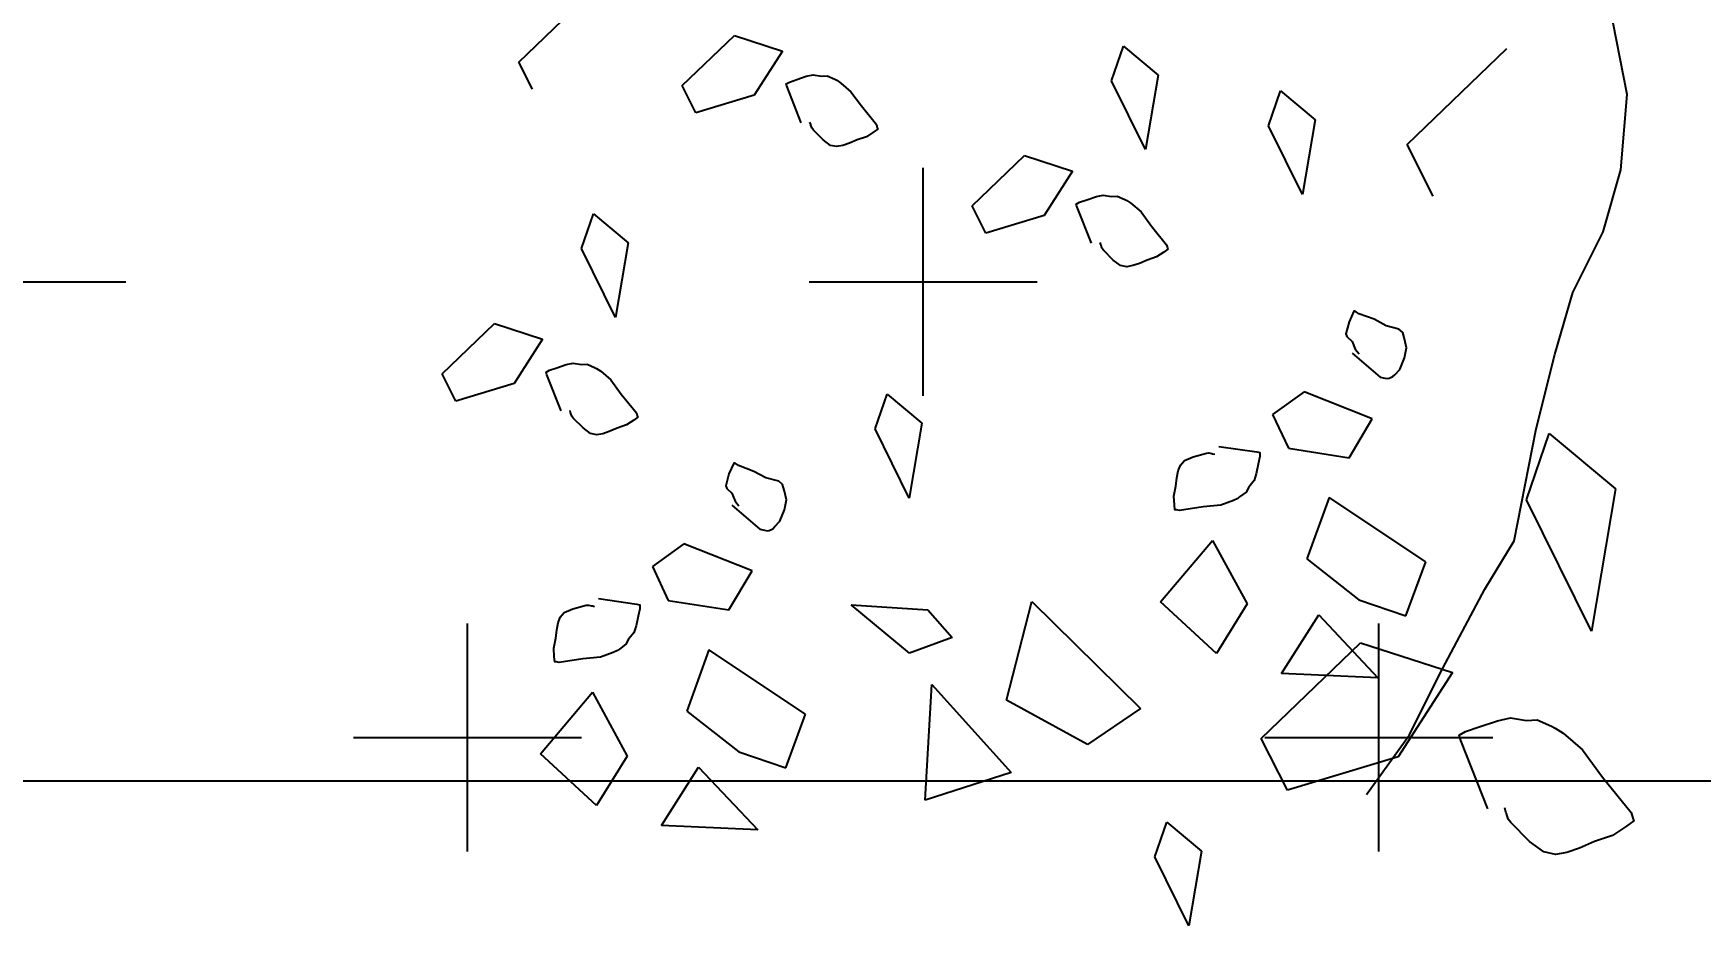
# Model space of a CAD drawing. Header units: metres. Extents: x 71066629 to 71645179, y 84793221 to 85208804.
# Drawn here: x 71261524 to 71264428, y 85130149 to 85131708 of the extents above; entities that cross this region are included whole.
import ezdxf

# ---------------------------------------------------------------- set-up
doc = ezdxf.new("R2010")
doc.units = ezdxf.units.M
doc.header["$LTSCALE"] = 1000
for name, color, linetype in [('A_SITEP_PLANT', 85, 'Continuous'), ('G-ANNO-DIMS', 3, 'Continuous'), ('G-PLTG', 105, 'Continuous')]:
    doc.layers.add(name, color=color, linetype=linetype)
doc.styles.add('dim_font', font='SIMPLEX.shx', dxfattribs={"width": 0.8})
doc.dimstyles.new('DIMN500', dxfattribs={"dimscale": 5, "dimtxt": 300, "dimasz": 100, "dimexe": 250, "dimexo": 300, "dimgap": 150, "dimtad": 1, "dimdec": 0, "dimzin": 0, "dimdsep": 46, "dimtxsty": 'dim_font', "dimblk": 'ARCHTICK', "dimcen": 0.09, "dimclrt": 7, "dimazin": 2, "dimtfac": 1, "dimtdec": 0, "dimtix": 1, "dimtmove": 2, "dimatfit": 3, "dimldrblk": 'ARCHTICK', "dimtolj": 1, "dimtzin": 0, "dimarcsym": 0})

# ---------------------------------------------------------------- blocks, each defined once
blk = doc.blocks.new('A$C1F6C256B')
at = {"layer": 'A_SITEP_PLANT'}
for p, q in [((4634.137737555837, 2731.110004906368), (4727.633258193266, 2861.369960371522)), ((4634.137737555837, 2731.110004906368), (4727.633258193266, 2861.369960371522)), ((4282.958327366272, 2741.80557021196), (4289.517734662805, 2783.933132155973)), ((4282.958327366272, 2741.80557021196), (4289.517734662805, 2783.933132155973)), ((4289.517734662805, 2783.933132155973), (4335.168810349598, 2758.095099707338)), ((4289.517734662805, 2783.933132155973), (4335.168810349598, 2758.095099707338)), ((4335.168810349598, 2758.095099707338), (4336.350452953775, 2670.397541211976)), ((4335.168810349598, 2758.095099707338), (4336.350452953775, 2670.397541211976)), ((4471.650302830502, 2723.224915841827), (4478.090513738222, 2765.543171933067)), ((4471.650302830502, 2723.224915841827), (4478.090513738222, 2765.543171933067)), ((4478.090513738222, 2765.543171933067), (4523.84096801799, 2739.714961946622)), ((4478.090513738222, 2765.543171933067), (4523.84096801799, 2739.714961946622)), ((4336.350452953775, 2670.397541211976), (4282.958327366272, 2741.80557021196)), ((4336.350452953775, 2670.397541211976), (4282.958327366272, 2741.80557021196)), ((4523.84096801799, 2739.714961946622), (4524.942171422474, 2651.806975446292)), ((4523.84096801799, 2739.714961946622), (4524.942171422474, 2651.806975446292)), ((4674.682449771324, 2677.693282839231), (4634.137737555837, 2731.110004906368)), ((4674.682449771324, 2677.693282839231), (4634.137737555837, 2731.110004906368)), ((3793.663773460954, 2646.096683077049), (3842.849179168465, 2714.493069434888)), ((3793.663773460954, 2646.096683077049), (3842.849179168465, 2714.493069434888)), ((3842.849179168465, 2714.493069434888), (3900.982601816359, 2706.6801084232)), ((3842.849179168465, 2714.493069434888), (3900.982601816359, 2706.6801084232)), ((4524.942171422474, 2651.806975446292), (4471.650302830502, 2723.224915841827)), ((4524.942171422474, 2651.806975446292), (4471.650302830502, 2723.224915841827)), ((3602.202776296938, 2638.79613033752), (3651.28792406898, 2707.182606387389)), ((3602.202776296938, 2638.79613033752), (3651.28792406898, 2707.182606387389)), ((3900.982601816359, 2706.6801084232), (3877.817183689738, 2650.368348052376)), ((3900.982601816359, 2706.6801084232), (3877.817183689738, 2650.368348052376)), ((3623.488749007578, 2610.752350462048), (3602.202776296938, 2638.79613033752)), ((3623.488749007578, 2610.752350462048), (3602.202776296938, 2638.79613033752)), ((3815.068944144878, 2617.862208839535), (3793.663773460954, 2646.096683077049)), ((3815.068944144878, 2617.862208839535), (3793.663773460954, 2646.096683077049)), ((3877.817183689738, 2650.368348052376), (3815.068944144878, 2617.862208839535)), ((3877.817183689738, 2650.368348052376), (3815.068944144878, 2617.862208839535)), ((4150.246089325694, 2569.652127689886), (4199.331237607985, 2638.03860416956)), ((4150.246089325694, 2569.652127689886), (4199.331237607985, 2638.03860416956)), ((4199.331237607985, 2638.03860416956), (4257.464659235324, 2630.225643090671)), ((4199.331237607985, 2638.03860416956), (4257.464659235324, 2630.225643090671)), ((4257.464659235324, 2630.225643090671), (4234.399500145344, 2573.923791939975)), ((4257.464659235324, 2630.225643090671), (4234.399500145344, 2573.923791939975)), ((4171.532063620864, 2541.608348740993), (4150.246089325694, 2569.652127689886)), ((4171.532063620864, 2541.608348740993), (4150.246089325694, 2569.652127689886)), ((4234.399500145344, 2573.923791939975), (4171.532063620864, 2541.608348740993)), ((4234.399500145344, 2573.923791939975), (4171.532063620864, 2541.608348740993)), ((3712.863073698362, 2439.015775473963), (3719.223190773221, 2481.120086028968)), ((3712.863073698362, 2439.015775473963), (3719.223190773221, 2481.120086028968)), ((3719.223190773221, 2481.120086028968), (3764.974526060513, 2455.291962881253)), ((3719.223190773221, 2481.120086028968), (3764.974526060513, 2455.291962881253)), ((3764.974526060513, 2455.291962881253), (3766.175639831461, 2367.397404662945)), ((3764.974526060513, 2455.291962881253), (3766.175639831461, 2367.397404662945)), ((3766.175639831461, 2367.397404662945), (3712.863073698362, 2439.015775473963)), ((3766.175639831461, 2367.397404662945), (3712.863073698362, 2439.015775473963)), ((4568.120532973378, 2426.832372546575), (4536.908499377023, 2394.608571348712)), ((4568.120532973378, 2426.832372546575), (4536.908499377023, 2394.608571348712)), ((4651.669645895076, 2410.604853844823), (4568.120532973378, 2426.832372546575)), ((4651.669645895076, 2410.604853844823), (4568.120532973378, 2426.832372546575)), ((4844.919258005335, 2350.575996238884), (4857.033767161774, 2430.77468352663)), ((4844.919258005335, 2350.575996238884), (4857.033767161774, 2430.77468352663)), ((4857.033767161774, 2430.77468352663), (4944.179167588765, 2381.57825766466)), ((4857.033767161774, 2430.77468352663), (4944.179167588765, 2381.57825766466)), ((4633.500279666565, 2361.060114036227), (4651.669645895076, 2410.604853844823)), ((4633.500279666565, 2361.060114036227), (4651.669645895076, 2410.604853844823)), ((4536.908499377023, 2394.608571348712), (4562.052278758609, 2359.259096944676)), ((4536.908499377023, 2394.608571348712), (4562.052278758609, 2359.259096944676)), ((4944.179167588765, 2381.57825766466), (4946.467003664002, 2214.160051512881)), ((4944.179167588765, 2381.57825766466), (4946.467003664002, 2214.160051512881)), ((4562.052278758609, 2359.259096944676), (4633.500279666565, 2361.060114036227)), ((4562.052278758609, 2359.259096944676), (4633.500279666565, 2361.060114036227)), ((4946.467003664002, 2214.160051512881), (4844.919258005335, 2350.575996238884)), ((4946.467003664002, 2214.160051512881), (4844.919258005335, 2350.575996238884)), ((3579.971018241078, 2266.642081987928), (3629.055633890443, 2335.024954232067)), ((3579.971018241078, 2266.642081987928), (3629.055633890443, 2335.024954232067)), ((3629.055633890443, 2335.024954232067), (3687.390105391329, 2327.23541655406)), ((3629.055633890443, 2335.024954232067), (3687.390105391329, 2327.23541655406)), ((3687.390105391329, 2327.23541655406), (3664.144247313089, 2270.713230353577)), ((3687.390105391329, 2327.23541655406), (3664.144247313089, 2270.713230353577)), ((4085.976650721801, 2294.599466765154), (4092.536937333935, 2336.727113170841)), ((4085.976650721801, 2294.599466765154), (4092.536937333935, 2336.727113170841)), ((4092.536937333935, 2336.727113170841), (4138.188012510422, 2310.889081084839)), ((4092.536937333935, 2336.727113170841), (4138.188012510422, 2310.889081084839)), ((4138.188012510422, 2310.889081084839), (4139.308688881051, 2222.784094646806)), ((4138.188012510422, 2310.889081084839), (4139.308688881051, 2222.784094646806)), ((4618.978454797005, 2311.46738787659), (4606.429738196661, 2236.781450746319)), ((4618.978454797005, 2311.46738787659), (4606.429738196661, 2236.781450746319)), ((4742.796023677976, 2258.351710739604), (4618.978454797005, 2311.46738787659)), ((4742.796023677976, 2258.351710739604), (4618.978454797005, 2311.46738787659)), ((4139.308688881051, 2222.784094646806), (4085.976650721801, 2294.599466765154)), ((4139.308688881051, 2222.784094646806), (4085.976650721801, 2294.599466765154)), ((3601.456629870343, 2238.618035513559), (3579.971018241078, 2266.642081987928)), ((3601.456629870343, 2238.618035513559), (3579.971018241078, 2266.642081987928)), ((3664.144247313089, 2270.713230353577), (3601.456629870343, 2238.618035513559)), ((3664.144247313089, 2270.713230353577), (3601.456629870343, 2238.618035513559)), ((4731.4000825244, 2192.479091475922), (4742.796023677976, 2258.351710739604)), ((4731.4000825244, 2192.479091475922), (4742.796023677976, 2258.351710739604)), ((4448.178371497779, 2157.203693210875), (4494.79515256593, 2238.290476512455)), ((4448.178371497779, 2157.203693210875), (4494.79515256593, 2238.290476512455)), ((4494.79515256593, 2238.290476512455), (4547.792696337565, 2172.914184480789)), ((4494.79515256593, 2238.290476512455), (4547.792696337565, 2172.914184480789)), ((4606.429738196661, 2236.781450746319), (4674.389079463144, 2201.209344281058)), ((4606.429738196661, 2236.781450746319), (4674.389079463144, 2201.209344281058)), ((4674.389079463144, 2201.209344281058), (4731.4000825244, 2192.479091475922)), ((4674.389079463144, 2201.209344281058), (4731.4000825244, 2192.479091475922)), ((4547.792696337565, 2172.914184480789), (4523.057203333883, 2109.971547978785)), ((4547.792696337565, 2172.914184480789), (4523.057203333883, 2109.971547978785)), ((4547.792696337565, 2172.914184480789), (4547.792696337565, 2172.914184480789)), ((4547.792696337565, 2172.914184480789), (4547.792696337565, 2172.914184480789)), ((4601.445329429233, 2100.928024877154), (4631.824232242245, 2175.355068985635)), ((4601.445329429233, 2100.928024877154), (4631.824232242245, 2175.355068985635)), ((4631.824232242245, 2175.355068985635), (4712.539179689018, 2116.156882203708)), ((4631.824232242245, 2175.355068985635), (4712.539179689018, 2116.156882203708)), ((4523.057203333883, 2109.971547978785), (4448.178371497779, 2157.203693210875)), ((4523.057203333883, 2109.971547978785), (4448.178371497779, 2157.203693210875)), ((4591.791533020383, 2022.245151290117), (4685.286040760984, 2152.498240992573)), ((4591.791533020383, 2022.245151290117), (4685.286040760984, 2152.498240992573)), ((4685.286040760984, 2152.498240992573), (4796.399317982781, 2137.661026990536)), ((4685.286040760984, 2152.498240992573), (4796.399317982781, 2137.661026990536)), ((4292.899255647382, 2012.764947451156), (4301.088541086996, 2130.524002682476)), ((4292.899255647382, 2012.764947451156), (4301.088541086996, 2130.524002682476)), ((4301.088541086996, 2130.524002682476), (4447.874486946501, 2031.318616617413)), ((4301.088541086996, 2130.524002682476), (4447.874486946501, 2031.318616617413)), ((4796.399317982781, 2137.661026990536), (4752.121492886392, 2029.999718325504)), ((4796.399317982781, 2137.661026990536), (4752.121492886392, 2029.999718325504)), ((3891.677578160248, 2123.239483353973), (3860.484135340783, 2090.81859617203)), ((3891.677578160248, 2123.239483353973), (3860.484135340783, 2090.81859617203)), ((3975.225464251067, 2107.015396217496), (3891.677578160248, 2123.239483353973)), ((3975.225464251067, 2107.015396217496), (3891.677578160248, 2123.239483353973)), ((4712.539179689018, 2116.156882203708), (4601.445329429233, 2100.928024877154)), ((4712.539179689018, 2116.156882203708), (4601.445329429233, 2100.928024877154)), ((3957.056977203873, 2057.470742817794), (3975.225464251067, 2107.015396217496)), ((3957.056977203873, 2057.470742817794), (3975.225464251067, 2107.015396217496)), ((4095.497590223444, 2088.755310031236), (4184.186275565997, 2099.343500321236)), ((4095.497590223444, 2088.755310031236), (4184.186275565997, 2099.343500321236)), ((4184.186275565997, 2099.343500321236), (4217.574944277818, 2072.69841578597)), ((4184.186275565997, 2099.343500321236), (4217.574944277818, 2072.69841578597)), ((3860.484135340783, 2090.81859617203), (3885.628795380821, 2055.469208243973)), ((3860.484135340783, 2090.81859617203), (3885.628795380821, 2055.469208243973)), ((4172.264415625541, 2045.961777028046), (4095.497590223444, 2088.755310031236)), ((4172.264415625541, 2045.961777028046), (4095.497590223444, 2088.755310031236)), ((4217.574944277818, 2072.69841578597), (4172.264415625541, 2045.961777028046)), ((4217.574944277818, 2072.69841578597), (4172.264415625541, 2045.961777028046)), ((3885.628795380821, 2055.469208243973), (3957.056977203873, 2057.470742817794)), ((3885.628795380821, 2055.469208243973), (3957.056977203873, 2057.470742817794)), ((4204.565052566643, 2014.960702042008), (4313.321160150226, 1931.018604907848)), ((4221.021060855012, 1881.226425189088), (4204.565052566643, 2014.960702042008)), ((4204.565052566643, 2014.960702042008), (4313.321160150226, 1931.018604907848)), ((4221.021060855012, 1881.226425189088), (4204.565052566643, 2014.960702042008)), ((4447.874486946501, 2031.318616617413), (4394.760430602823, 1979.129883509944)), ((4447.874486946501, 2031.318616617413), (4394.760430602823, 1979.129883509944)), ((4632.716506522847, 1968.866014581901), (4591.791533020383, 2022.245151290117)), ((4632.716506522847, 1968.866014581901), (4591.791533020383, 2022.245151290117)), ((4752.121492886392, 2029.999718325504), (4632.716506522847, 1968.866014581901)), ((4752.121492886392, 2029.999718325504), (4632.716506522847, 1968.866014581901)), ((3942.554091029335, 2007.677412767109), (3930.026074575144, 1932.791044939309)), ((3942.554091029335, 2007.677412767109), (3930.026074575144, 1932.791044939309)), ((4066.371660796518, 1954.56173442147), (3942.554091029335, 2007.677412767109)), ((4066.371660796518, 1954.56173442147), (3942.554091029335, 2007.677412767109)), ((4394.760430602823, 1979.129883509944), (4292.899255647382, 2012.764947451156)), ((4394.760430602823, 1979.129883509944), (4292.899255647382, 2012.764947451156)), ((4054.955901336915, 1888.889633123501), (4066.371660796518, 1954.56173442147)), ((4054.955901336915, 1888.889633123501), (4066.371660796518, 1954.56173442147)), ((3771.835676204588, 1853.620712459553), (3818.451228723047, 1934.710927393753)), ((3771.835676204588, 1853.620712459553), (3818.451228723047, 1934.710927393753)), ((3818.451228723047, 1934.710927393753), (3871.369213040336, 1869.124295135524)), ((3818.451228723047, 1934.710927393753), (3871.369213040336, 1869.124295135524)), ((3930.026074575144, 1932.791044939309), (3997.965594662004, 1897.419456023519)), ((3930.026074575144, 1932.791044939309), (3997.965594662004, 1897.419456023519)), ((4313.321160150226, 1931.018604907848), (4221.021060855012, 1881.226425189088)), ((4313.321160150226, 1931.018604907848), (4221.021060855012, 1881.226425189088)), ((4495.286682409002, 1864.830569320155), (4501.726892591629, 1907.148824914592)), ((4495.286682409002, 1864.830569320155), (4501.726892591629, 1907.148824914592)), ((4501.726892591629, 1907.148824914592), (4547.478226965817, 1881.320700464188)), ((4501.726892591629, 1907.148824914592), (4547.478226965817, 1881.320700464188)), ((3997.965594662004, 1897.419456023519), (4054.955901336915, 1888.889633123501)), ((3997.965594662004, 1897.419456023519), (4054.955901336915, 1888.889633123501)), ((4547.478226965817, 1881.320700464188), (4548.679689165205, 1793.422625144449)), ((4547.478226965817, 1881.320700464188), (4548.679689165205, 1793.422625144449)), ((3871.369213040336, 1869.124295135524), (3846.633720546903, 1806.181660218019)), ((3871.369213040336, 1869.124295135524), (3846.633720546903, 1806.181660218019)), ((3871.369213040336, 1869.124295135524), (3871.369213040336, 1869.124295135524)), ((3871.369213040336, 1869.124295135524), (3871.369213040336, 1869.124295135524)), ((3925.02096633293, 1797.138048908179), (3955.40109581576, 1871.561661531916)), ((3925.02096633293, 1797.138048908179), (3955.40109581576, 1871.561661531916)), ((3955.40109581576, 1871.561661531916), (4036.095877870859, 1812.567510918219)), ((3955.40109581576, 1871.561661531916), (4036.095877870859, 1812.567510918219)), ((4548.679689165205, 1793.422625144449), (4495.286682409002, 1864.830569320155)), ((4548.679689165205, 1793.422625144449), (4495.286682409002, 1864.830569320155)), ((3846.633720546903, 1806.181660218019), (3771.835676204588, 1853.620712459553)), ((3846.633720546903, 1806.181660218019), (3771.835676204588, 1853.620712459553)), ((4036.095877870859, 1812.567510918219), (3925.02096633293, 1797.138048908179)), ((4036.095877870859, 1812.567510918219), (3925.02096633293, 1797.138048908179))]:
    blk.add_line(p, q, dxfattribs=at)
for points in [[(4723.88659025688, 1980.566087893822), (4760.374809828878, 2057.621733800508), (4782.321871713852, 2133.439070229302), (4815.918610946392, 2239.749159883621), (4839.311413072923, 2300.93927446974), (4840.973299270787, 2433.633189518412), (4846.86000866082, 2522.432553750114), (4854.179674900603, 2596.805908875133), (4876.14638198982, 2672.424486834149), (4883.564721919829, 2746.805818717811), (4874.929571023968, 2834.171632588841), (4835.692910018377, 2933.281164731307), (4797.882170291967, 3017.963992510981), (4774.725506986142, 3103.892738380179), (4739.806247454719, 3159.32112246615), (4656.786420791526, 3254.10316971544), (4576.736755294027, 3319.841026393289), (4483.532462754695, 3369.306098907138), (4423.88037033251, 3378.180262335693), (4359.805167030893, 3430.726901716116)], [(4723.88659025688, 1980.566087893822), (4760.374809828878, 2057.621733800508), (4782.321871713852, 2133.439070229302), (4815.918610946392, 2239.749159883621), (4839.311413072923, 2300.93927446974), (4840.973299270787, 2433.633189518412), (4846.86000866082, 2522.432553750114), (4854.179674900603, 2596.805908875133), (4876.14638198982, 2672.424486834149), (4883.564721919829, 2746.805818717811), (4874.929571023968, 2834.171632588841), (4835.692910018377, 2933.281164731307), (4797.882170291967, 3017.963992510981), (4774.725506986142, 3103.892738380179), (4739.806247454719, 3159.32112246615), (4656.786420791526, 3254.10316971544), (4576.736755294027, 3319.841026393289), (4483.532462754695, 3369.306098907138), (4423.88037033251, 3378.180262335693), (4359.805167030893, 3430.726901716116)], [(3937.418207237264, 2628.740234098601), (3913.740118528658, 2666.664292353933), (3912.85993686755, 2668.399583285064), (3911.900194798364, 2669.924534116261), (3915.469908758241, 2672.70352520558), (3923.227968938416, 2677.114898666565), (3933.492250426905, 2682.782814084174), (3940.989235424844, 2685.74749640291), (3950.867012797913, 2686.116377073137), (3957.301036921679, 2687.562215129845), (3966.513965202321, 2685.439218762855), (3968.997691678698, 2684.874802442326), (3974.203788441257, 2682.355774719036), (3987.719099480717, 2674.583730914834), (4002.56973262952, 2660.471529999282), (4023.685583908402, 2642.325173167396), (4025.325521873718, 2639.048717107275), (4026.185005063541, 2637.513856785983), (4022.333170006983, 2633.492123003409), (4015.032046346809, 2626.497272248322), (4004.767764930672, 2620.829356830975), (3996.70741674403, 2615.3792760043), (3989.590483655804, 2611.642252255581), (3982.875217800203, 2608.953758411197), (3975.783107250114, 2609.062686598074), (3965.910618157184, 2613.752685324202), (3952.858474597917, 2622.984290397377), (3950.73765679542, 2624.998358649638), (3949.036750287283, 2627.86738807289), (3948.637758780795, 2628.840333906672), (3947.298312532599, 2631.134108445753)], [(3937.418207237264, 2628.740234098601), (3913.740118528658, 2666.664292353933), (3912.85993686755, 2668.399583285064), (3911.900194798364, 2669.924534116261), (3915.469908758241, 2672.70352520558), (3923.227968938416, 2677.114898666565), (3933.492250426905, 2682.782814084174), (3940.989235424844, 2685.74749640291), (3950.867012797913, 2686.116377073137), (3957.301036921679, 2687.562215129845), (3966.513965202321, 2685.439218762855), (3968.997691678698, 2684.874802442326), (3974.203788441257, 2682.355774719036), (3987.719099480717, 2674.583730914834), (4002.56973262952, 2660.471529999282), (4023.685583908402, 2642.325173167396), (4025.325521873718, 2639.048717107275), (4026.185005063541, 2637.513856785983), (4022.333170006983, 2633.492123003409), (4015.032046346809, 2626.497272248322), (4004.767764930672, 2620.829356830975), (3996.70741674403, 2615.3792760043), (3989.590483655804, 2611.642252255581), (3982.875217800203, 2608.953758411197), (3975.783107250114, 2609.062686598074), (3965.910618157184, 2613.752685324202), (3952.858474597917, 2622.984290397377), (3950.73765679542, 2624.998358649638), (3949.036750287283, 2627.86738807289), (3948.637758780795, 2628.840333906672), (3947.298312532599, 2631.134108445753)], [(4294.000523605675, 2552.295678313123), (4270.221828502603, 2590.21334497162), (4269.241735765594, 2591.935208555428), (4268.382252431591, 2593.470069002651), (4271.851707511873, 2596.239150601992), (4279.710026571818, 2600.660433409008), (4289.975187497097, 2606.3284357503), (4297.471293057548, 2609.293031208246), (4307.349070286728, 2609.661911869655), (4313.783094554907, 2611.107749863441), (4323.096281570732, 2608.994662968326), (4325.479749311344, 2608.420337103715), (4330.766285847116, 2606.111736484978), (4344.181338224211, 2598.329783137044), (4359.051790262747, 2584.017064741726), (4380.167641469278, 2565.870707900875), (4381.907838242129, 2562.604161393771), (4382.64724373474, 2561.259909079818), (4378.815227639629, 2557.03765781768), (4371.514103979455, 2550.042807062622), (4361.350081299083, 2544.384801117354), (4353.189474377316, 2538.924810890545), (4346.07254128909, 2535.187787061063), (4339.358154798625, 2532.499380140566), (4332.164906148275, 2532.598312003305), (4322.392675790412, 2537.298220129771), (4309.340532231203, 2546.529825274571), (4307.219714428822, 2548.543893455237), (4305.579428803409, 2551.823867255706), (4305.119816341845, 2552.385868712154), (4303.780370021996, 2554.679643242271)], [(4294.000523605675, 2552.295678313123), (4270.221828502603, 2590.21334497162), (4269.241735765594, 2591.935208555428), (4268.382252431591, 2593.470069002651), (4271.851707511873, 2596.239150601992), (4279.710026571818, 2600.660433409008), (4289.975187497097, 2606.3284357503), (4297.471293057548, 2609.293031208246), (4307.349070286728, 2609.661911869655), (4313.783094554907, 2611.107749863441), (4323.096281570732, 2608.994662968326), (4325.479749311344, 2608.420337103715), (4330.766285847116, 2606.111736484978), (4344.181338224211, 2598.329783137044), (4359.051790262747, 2584.017064741726), (4380.167641469278, 2565.870707900875), (4381.907838242129, 2562.604161393771), (4382.64724373474, 2561.259909079818), (4378.815227639629, 2557.03765781768), (4371.514103979455, 2550.042807062622), (4361.350081299083, 2544.384801117354), (4353.189474377316, 2538.924810890545), (4346.07254128909, 2535.187787061063), (4339.358154798625, 2532.499380140566), (4332.164906148275, 2532.598312003305), (4322.392675790412, 2537.298220129771), (4309.340532231203, 2546.529825274571), (4307.219714428822, 2548.543893455237), (4305.579428803409, 2551.823867255706), (4305.119816341845, 2552.385868712154), (4303.780370021996, 2554.679643242271)], [(4614.945997702423, 2481.234219653823), (4651.966447603947, 2459.803977385251), (4657.336099566775, 2459.727279384854), (4660.8821548415, 2459.672815255705), (4662.626475753146, 2460.452651320753), (4666.415646564681, 2463.050856932503), (4668.181234995194, 2465.655082135898), (4672.837752560154, 2472.793495371385), (4675.779775400064, 2487.044493910508), (4676.053533532482, 2498.605599783449), (4671.836941925867, 2508.508025801741), (4668.499368055142, 2515.662664073694), (4663.153374705405, 2518.572817140026), (4648.067988984927, 2519.71398519777), (4633.00742601871, 2524.701105209039), (4614.197082731582, 2527.697789706319), (4609.752254074323, 2529.684631312586), (4608.028916049807, 2529.71677471872), (4605.007617361611, 2516.267845954077), (4603.789280277735, 2501.981186133489), (4605.470020092733, 2499.316192128172), (4612.596764846414, 2494.759759477165), (4617.676331778464, 2486.359963584983), (4622.980359209934, 2481.825851720351)], [(4614.945997702423, 2481.234219653823), (4651.966447603947, 2459.803977385251), (4657.336099566775, 2459.727279384854), (4660.8821548415, 2459.672815255705), (4662.626475753146, 2460.452651320753), (4666.415646564681, 2463.050856932503), (4668.181234995194, 2465.655082135898), (4672.837752560154, 2472.793495371385), (4675.779775400064, 2487.044493910508), (4676.053533532482, 2498.605599783449), (4671.836941925867, 2508.508025801741), (4668.499368055142, 2515.662664073694), (4663.153374705405, 2518.572817140026), (4648.067988984927, 2519.71398519777), (4633.00742601871, 2524.701105209039), (4614.197082731582, 2527.697789706319), (4609.752254074323, 2529.684631312586), (4608.028916049807, 2529.71677471872), (4605.007617361611, 2516.267845954077), (4603.789280277735, 2501.981186133489), (4605.470020092733, 2499.316192128172), (4612.596764846414, 2494.759759477165), (4617.676331778464, 2486.359963584983), (4622.980359209934, 2481.825851720351)], [(4482.156546226645, 2346.708880777675), (4526.898289956152, 2348.498917879828), (4528.620748543355, 2348.466687693465), (4530.44346572191, 2348.444366826501), (4531.29998884222, 2343.875620757754), (4531.069360553229, 2334.950970409555), (4530.695343686268, 2323.379955055338), (4529.66468894959, 2315.388612706447), (4524.965857950679, 2306.629758718802), (4523.055369140522, 2300.370189425536), (4516.656574169639, 2293.464524017676), (4514.831528924988, 2291.461851189903), (4510.298865608172, 2288.18273041246), (4496.725476879976, 2280.162982499722), (4476.944815252151, 2274.566859223153), (4450.747620539391, 2265.299386859668), (4447.201565264084, 2265.353850988933), (4445.377968504268, 2265.376084779273), (4443.821677672095, 2270.888048337453), (4441.328424161533, 2280.758330949728), (4441.502802995558, 2292.309614274506), (4440.932525399316, 2302.167485636019), (4441.142170656938, 2310.280156576162), (4442.272451909085, 2317.272516317317), (4445.90627860016, 2323.499942321156), (4455.028955512913, 2329.459975411446), (4469.522448314412, 2336.355807370768), (4472.168566137727, 2337.221223903063), (4475.714273681399, 2337.170277639962), (4476.535283088335, 2337.048949039512), (4479.260328956181, 2337.115813582554)], [(4482.156546226645, 2346.708880777675), (4526.898289956152, 2348.498917879828), (4528.620748543355, 2348.466687693465), (4530.44346572191, 2348.444366826501), (4531.29998884222, 2343.875620757754), (4531.069360553229, 2334.950970409555), (4530.695343686268, 2323.379955055338), (4529.66468894959, 2315.388612706447), (4524.965857950679, 2306.629758718802), (4523.055369140522, 2300.370189425536), (4516.656574169639, 2293.464524017676), (4514.831528924988, 2291.461851189903), (4510.298865608172, 2288.18273041246), (4496.725476879976, 2280.162982499722), (4476.944815252151, 2274.566859223153), (4450.747620539391, 2265.299386859668), (4447.201565264084, 2265.353850988933), (4445.377968504268, 2265.376084779273), (4443.821677672095, 2270.888048337453), (4441.328424161533, 2280.758330949728), (4441.502802995558, 2292.309614274506), (4440.932525399316, 2302.167485636019), (4441.142170656938, 2310.280156576162), (4442.272451909085, 2317.272516317317), (4445.90627860016, 2323.499942321156), (4455.028955512913, 2329.459975411446), (4469.522448314412, 2336.355807370768), (4472.168566137727, 2337.221223903063), (4475.714273681399, 2337.170277639962), (4476.535283088335, 2337.048949039512), (4479.260328956181, 2337.115813582554)], [(3723.704753339465, 2249.486063641467), (3699.92640596733, 2287.400212424982), (3699.047103743593, 2289.135590351885), (3698.306818669662, 2290.479755732726), (3701.75645485986, 2293.449354811484), (3709.535561171011, 2297.656779922662), (3719.699583852024, 2303.314785858762), (3727.176402372658, 2306.483503478318), (3737.17425722722, 2306.661776186433), (3743.487324288057, 2308.298135263642), (3752.82120970334, 2305.984617813141), (3755.224496478506, 2305.209774549818), (3760.491561783361, 2303.098173391656), (3774.00652502029, 2295.329647372797), (3788.876097765868, 2281.016842143639), (3809.973009375157, 2263.071089697333), (3811.612067975337, 2259.794546785153), (3812.572689409775, 2258.269682734041), (3808.720854353335, 2254.247949023091), (3801.31947195757, 2247.243188859197), (3791.155449277081, 2241.58518292263), (3782.913523216034, 2235.914678676694), (3775.916667753423, 2231.987046911236), (3769.282720964693, 2229.509066933562), (3761.970274054155, 2229.798693727673), (3752.198043768411, 2234.498601935076), (3739.04564147396, 2243.720297536056), (3737.044021931186, 2245.543670784944), (3735.324175826274, 2248.613304611674), (3734.84509234957, 2249.37230562768), (3733.685117369925, 2251.889847460698)], [(3723.704753339465, 2249.486063641467), (3699.92640596733, 2287.400212424982), (3699.047103743593, 2289.135590351885), (3698.306818669662, 2290.479755732726), (3701.75645485986, 2293.449354811484), (3709.535561171011, 2297.656779922662), (3719.699583852024, 2303.314785858762), (3727.176402372658, 2306.483503478318), (3737.17425722722, 2306.661776186433), (3743.487324288057, 2308.298135263642), (3752.82120970334, 2305.984617813141), (3755.224496478506, 2305.209774549818), (3760.491561783361, 2303.098173391656), (3774.00652502029, 2295.329647372797), (3788.876097765868, 2281.016842143639), (3809.973009375157, 2263.071089697333), (3811.612067975337, 2259.794546785153), (3812.572689409775, 2258.269682734041), (3808.720854353335, 2254.247949023091), (3801.31947195757, 2247.243188859197), (3791.155449277081, 2241.58518292263), (3782.913523216034, 2235.914678676694), (3775.916667753423, 2231.987046911236), (3769.282720964693, 2229.509066933562), (3761.970274054155, 2229.798693727673), (3752.198043768411, 2234.498601935076), (3739.04564147396, 2243.720297536056), (3737.044021931186, 2245.543670784944), (3735.324175826274, 2248.613304611674), (3734.84509234957, 2249.37230562768), (3733.685117369925, 2251.889847460698)], [(3938.521634820674, 2177.444244072162), (3975.422007024579, 2156.204609739216), (3980.911736684502, 2155.937303668296), (3984.458671396598, 2155.8829265346), (3986.202112870757, 2156.662675666739), (3989.992163191317, 2159.260968139657), (3991.757751550351, 2161.865193478036), (3996.394797884859, 2169.200606245635), (3999.356291955337, 2183.254605180555), (3999.709958154999, 2195.022533215), (3995.413806212484, 2204.714619196806), (3992.075884538179, 2211.872775271768), (3986.830149995687, 2214.792837809801), (3971.644505683973, 2215.924096476549), (3956.60322975833, 2220.707094128418), (3937.754128128058, 2224.10490058962), (3933.308072230197, 2226.095173138369), (3931.705691340147, 2225.93679539772), (3928.564662686317, 2212.674956837291), (3927.36579683295, 2198.191297475743), (3929.025838248374, 2195.72673388198), (3936.053203704476, 2191.160478754901), (3941.23302937171, 2182.770592334564), (3946.537056875357, 2178.236480479012)], [(3938.521634820674, 2177.444244072162), (3975.422007024579, 2156.204609739216), (3980.911736684502, 2155.937303668296), (3984.458671396598, 2155.8829265346), (3986.202112870757, 2156.662675666739), (3989.992163191317, 2159.260968139657), (3991.757751550351, 2161.865193478036), (3996.394797884859, 2169.200606245635), (3999.356291955337, 2183.254605180555), (3999.709958154999, 2195.022533215), (3995.413806212484, 2204.714619196806), (3992.075884538179, 2211.872775271768), (3986.830149995687, 2214.792837809801), (3971.644505683973, 2215.924096476549), (3956.60322975833, 2220.707094128418), (3937.754128128058, 2224.10490058962), (3933.308072230197, 2226.095173138369), (3931.705691340147, 2225.93679539772), (3928.564662686317, 2212.674956837291), (3927.36579683295, 2198.191297475743), (3929.025838248374, 2195.72673388198), (3936.053203704476, 2191.160478754901), (3941.23302937171, 2182.770592334564), (3946.537056875357, 2178.236480479012)], [(4865.570077167999, 1989.567018585687), (4820.277986757457, 2061.784444931138), (4818.603125351074, 2065.089926560846), (4817.193058550532, 2067.650241665804), (4823.763794206781, 2073.306620835065), (4838.581139684073, 2081.320763755648), (4857.941182755458, 2092.09791796864), (4872.182741832337, 2098.133570555801), (4891.226275021909, 2098.473137679626), (4903.251164532208, 2101.590012115281), (4921.029993935372, 2097.183312189329), (4925.607682961854, 2095.70742015494), (4935.64018820948, 2091.685322811856), (4961.382975566725, 2076.888130572887), (4989.705971152405, 2049.625644303014), (5029.890564814617, 2015.443258644024), (5033.012581130723, 2009.202224465931), (5034.842336254427, 2006.297721764859), (5027.505507495662, 1998.637276341935), (5013.407636307355, 1985.294876107946), (4994.047593092197, 1974.517721948767), (4978.348686179903, 1963.716761500575), (4965.021342479333, 1956.235558204819), (4952.385253583139, 1951.515596363315), (4938.456783195434, 1952.067266328581), (4919.84301124292, 1961.01947236585), (4894.790816252294, 1978.584606867342), (4890.978207641281, 1982.057698800549), (4887.70231036708, 1987.904620341957), (4886.789770260628, 1989.350336641917), (4884.58029419434, 1994.145654538064)], [(4865.570077167999, 1989.567018585687), (4820.277986757457, 2061.784444931138), (4818.603125351074, 2065.089926560846), (4817.193058550532, 2067.650241665804), (4823.763794206781, 2073.306620835065), (4838.581139684073, 2081.320763755648), (4857.941182755458, 2092.09791796864), (4872.182741832337, 2098.133570555801), (4891.226275021909, 2098.473137679626), (4903.251164532208, 2101.590012115281), (4921.029993935372, 2097.183312189329), (4925.607682961854, 2095.70742015494), (4935.64018820948, 2091.685322811856), (4961.382975566725, 2076.888130572887), (4989.705971152405, 2049.625644303014), (5029.890564814617, 2015.443258644024), (5033.012581130723, 2009.202224465931), (5034.842336254427, 2006.297721764859), (5027.505507495662, 1998.637276341935), (5013.407636307355, 1985.294876107946), (4994.047593092197, 1974.517721948767), (4978.348686179903, 1963.716761500575), (4965.021342479333, 1956.235558204819), (4952.385253583139, 1951.515596363315), (4938.456783195434, 1952.067266328581), (4919.84301124292, 1961.01947236585), (4894.790816252294, 1978.584606867342), (4890.978207641281, 1982.057698800549), (4887.70231036708, 1987.904620341957), (4886.789770260628, 1989.350336641917), (4884.58029419434, 1994.145654538064)], [(4865.570077167999, 1989.567018585687), (4820.277986757457, 2061.784444931138), (4818.603125351074, 2065.089926561079), (4817.193058550532, 2067.650241665804), (4823.763794206781, 2073.306620835065), (4838.581139684073, 2081.320763755648), (4857.941182755458, 2092.097917968989), (4872.182741832337, 2098.133570556296), (4891.226275021909, 2098.473137679626), (4903.251164532208, 2101.590012115281), (4921.029993935372, 2097.183312189329), (4925.607682961854, 2095.70742015494), (4935.64018820948, 2091.685322811856), (4961.382975566725, 2076.888130573381), (4989.705971152405, 2049.625644303014), (5029.890564814617, 2015.443258644024), (5033.012581130723, 2009.202224465931), (5034.842336254427, 2006.297721765092), (5027.505507495662, 1998.637276341935), (5013.407636307355, 1985.294876107946), (4994.047593092197, 1974.517721948767), (4978.348686179903, 1963.716761500575), (4965.021342479333, 1956.235558204819), (4952.385253583139, 1951.515596363315), (4938.456783195434, 1952.067266328843), (4919.84301124292, 1961.01947236585), (4894.790816252294, 1978.584606867342), (4890.978207641281, 1982.057698800549), (4887.70231036708, 1987.904620341957), (4886.789770260628, 1989.35033664215), (4884.58029419434, 1994.145654538064)], [(4865.570077167999, 1989.567018585687), (4820.277986757457, 2061.784444931138), (4818.603125351074, 2065.089926561079), (4817.193058550532, 2067.650241665804), (4823.763794206781, 2073.306620835065), (4838.581139684073, 2081.320763755648), (4857.941182755458, 2092.097917968989), (4872.182741832337, 2098.133570556296), (4891.226275021909, 2098.473137679626), (4903.251164532208, 2101.590012115281), (4921.029993935372, 2097.183312189329), (4925.607682961854, 2095.70742015494), (4935.64018820948, 2091.685322811856), (4961.382975566725, 2076.888130573381), (4989.705971152405, 2049.625644303014), (5029.890564814617, 2015.443258644024), (5033.012581130723, 2009.202224465931), (5034.842336254427, 2006.297721765092), (5027.505507495662, 1998.637276341935), (5013.407636307355, 1985.294876107946), (4994.047593092197, 1974.517721948767), (4978.348686179903, 1963.716761500575), (4965.021342479333, 1956.235558204819), (4952.385253583139, 1951.515596363315), (4938.456783195434, 1952.067266328843), (4919.84301124292, 1961.01947236585), (4894.790816252294, 1978.584606867342), (4890.978207641281, 1982.057698800549), (4887.70231036708, 1987.904620341957), (4886.789770260628, 1989.35033664215), (4884.58029419434, 1994.145654538064)], [(3805.733062853979, 2042.918991912709), (3850.473927146115, 2044.708942162921), (3852.197265098454, 2044.676798891538), (3854.019982349244, 2044.654478105513), (3854.876505397319, 2040.085732027801), (3854.626058146416, 2031.36159915902), (3854.372118976549, 2019.599975797348), (3853.360403764935, 2011.408029126265), (3848.542722236773, 2002.836352113489), (3846.631885839452, 1996.580300713395), (3840.352288984985, 1989.483940365288), (3838.387347152981, 1987.872393033817), (3833.875382163504, 1984.392841682391), (3820.382433208463, 1976.583520730463), (3800.521331807249, 1970.776970493083), (3774.304318132694, 1961.710015546472), (3770.858521592513, 1961.77438907561), (3769.054743795307, 1961.596105458273), (3767.398194370908, 1967.098159544461), (3764.904940716631, 1976.968442219775), (3765.15887988708, 1988.730065581447), (3764.489222992619, 1998.57811431351), (3764.698868321721, 2006.69078533494), (3765.829149502388, 2013.683145067014), (3769.48191571777, 2019.709966676572), (3778.585121328652, 2025.866999362013), (3793.078614201746, 2032.762831321452), (3795.744203255337, 2033.431248248933), (3799.291137968074, 2033.376871043496), (3800.19258714834, 2033.465969385841), (3802.856664545427, 2033.125407309912)], [(3805.733062853979, 2042.918991912709), (3850.473927146115, 2044.708942162921), (3852.197265098454, 2044.676798891538), (3854.019982349244, 2044.654478105513), (3854.876505397319, 2040.085732027801), (3854.626058146416, 2031.36159915902), (3854.372118976549, 2019.599975797348), (3853.360403764935, 2011.408029126265), (3848.542722236773, 2002.836352113489), (3846.631885839452, 1996.580300713395), (3840.352288984985, 1989.483940365288), (3838.387347152981, 1987.872393033817), (3833.875382163504, 1984.392841682391), (3820.382433208463, 1976.583520730463), (3800.521331807249, 1970.776970493083), (3774.304318132694, 1961.710015546472), (3770.858521592513, 1961.77438907561), (3769.054743795307, 1961.596105458273), (3767.398194370908, 1967.098159544461), (3764.904940716631, 1976.968442219775), (3765.15887988708, 1988.730065581447), (3764.489222992619, 1998.57811431351), (3764.698868321721, 2006.69078533494), (3765.829149502388, 2013.683145067014), (3769.48191571777, 2019.709966676572), (3778.585121328652, 2025.866999362013), (3793.078614201746, 2032.762831321452), (3795.744203255337, 2033.431248248933), (3799.291137968074, 2033.376871043496), (3800.19258714834, 2033.465969385841), (3802.856664545427, 2033.125407309912)]]:
    blk.add_lwpolyline(points, dxfattribs=at)
for points in [[(4634.137736842269, 2731.110007787589), (4634.137736842269, 2731.110007787589)], [(4634.137736842269, 2731.110007787589), (4634.137736842269, 2731.110007787589)], [(3602.202774778416, 2638.796132950782), (3602.202774778416, 2638.796132950782)], [(3602.202774778416, 2638.796132950782), (3602.202774778416, 2638.796132950782)], [(3793.663772514323, 2646.096685908619), (3793.663772514323, 2646.096685908619)], [(3793.663772514323, 2646.096685908619), (3793.663772514323, 2646.096685908619)], [(4150.246088882734, 2569.652130194882), (4150.246088882734, 2569.652130194882)], [(4150.246088882734, 2569.652130194882), (4150.246088882734, 2569.652130194882)], [(3579.971017087461, 2266.642085039843), (3579.971017087461, 2266.642085039843)], [(3579.971017087461, 2266.642085039843), (3579.971017087461, 2266.642085039843)], [(4591.791531730851, 2022.245154447534), (4591.791531730851, 2022.245154447534)], [(4591.791531730851, 2022.245154447534), (4591.791531730851, 2022.245154447534)]]:
    blk.add_lwpolyline(points, close=True, dxfattribs=at)
blk = doc.blocks.new('_ARCHTICK')
at = {"color": 0, "linetype": 'ByBlock', "const_width": 0.4}
blk.add_lwpolyline([(-0.5, -0.5), (0.5, 0.5)], dxfattribs=at)
blk = doc.blocks.new('*D76')
at = {"layer": 'Defpoints', "color": 0, "transparency": 16777216}
for p in [(71246450.86905377, 85133514.02652693), (71314832.04242551, 85133514.02511492), (71314832.04242551, 85130406.67272897)]:
    blk.add_point(p, dxfattribs=at)
at = {"layer": 'G-ANNO-DIMS', "color": 0, "lineweight": -2, "transparency": 16777216}
for p, q in [((71246450.86905377, 85132014.02652693), (71246450.86905377, 85129156.67272897)), ((71314832.04242551, 85132014.02511492), (71314832.04242551, 85129156.67272897)), ((71246450.86905377, 85130406.67272897), (71314832.04242551, 85130406.67272897))]:
    blk.add_line(p, q, dxfattribs=at)
at = {"layer": 'G-ANNO-DIMS', "color": 0, "lineweight": -2, "transparency": 16777216, "xscale": 500, "yscale": 500, "zscale": 500, "rotation": 180}
blk.add_blockref('_ARCHTICK', (71246450.86905377, 85130406.67272897), dxfattribs=at)
at = {"layer": 'G-ANNO-DIMS', "color": 0, "lineweight": -2, "transparency": 16777216, "xscale": 500, "yscale": 500, "zscale": 500}
blk.add_blockref('_ARCHTICK', (71314832.04242551, 85130406.67272897), dxfattribs=at)
at = {"layer": 'G-ANNO-DIMS', "color": 7, "transparency": 16777216, "insert": (71280641.45573965, 85131906.67272897), "char_height": 1500, "attachment_point": 5, "style": 'dim_font'}
blk.add_mtext('\\A1;68381', dxfattribs=at)

msp = doc.modelspace()

# ---------------------------------------------------------------- hatches: boundary and pattern name
at = {"layer": 'G-PLTG'}
h = msp.add_hatch(dxfattribs=at)
h.set_pattern_fill('CROSS', color=256, scale=500, style=0)
h.set_pattern_definition([(0, (0, 0), (793.75, 793.75), [396.875, -1190.625]), (90, (198.4375, -198.4375), (-793.75, 793.75), [396.875, -1190.625])])
edge = h.paths.add_edge_path()
edge.add_arc((71245053.23676112, 85114814.411934), 11943.61642445547, 293.4753742372445, 358.2974275276467)
edge.add_line((71256991.58040324, 85114459.55368444), (71256991.58040328, 85136459.55341789))
edge.add_line((71256991.58040328, 85136459.55341789), (71277989.87057768, 85136459.55383891))
edge.add_line((71277989.87057768, 85136459.55383891), (71283364.72997974, 85103859.352251))
edge.add_line((71283364.72997974, 85103859.352251), (71249811.0346379, 85103859.352251))

# ---------------------------------------------------------------- block references
at = {"layer": 'A_SITEP_PLANT', "xscale": 1.5, "yscale": 1.5, "zscale": 1.5, "rotation": 349.5909808288326}
msp.add_blockref('A$C1F6C256B', (71256340.43020815, 85128741.38392055), dxfattribs=at)

# ---------------------------------------------------------------- dimensions: what is measured, and where the dimension line sits
at = {"layer": 'G-ANNO-DIMS'}
dim = msp.add_aligned_dim(p1=(71246450.86905377, 85133514.02652693), p2=(71314832.04242551, 85133514.02511492), distance=-3107.3523859530683, dimstyle='DIMN500', dxfattribs=at)
dim.commit()
dim.dimension.update_dxf_attribs({"geometry": '*D76', "text_midpoint": (71280641.45573965, 85131906.67272897)})

doc.saveas('drawing.dxf')
